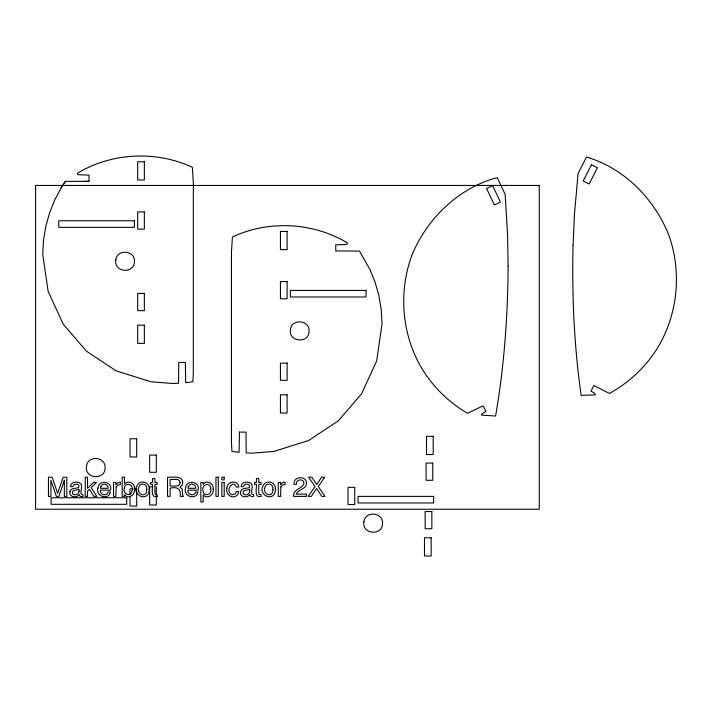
<?xml version="1.0" encoding="UTF-8"?>
<svg xmlns="http://www.w3.org/2000/svg" width="712" height="712" viewBox="0 0 712 712"><rect width="100%" height="100%" fill="white"/><g stroke="black" fill="none" stroke-linecap="round" stroke-linejoin="round"><path stroke-width="1.07" d="M61.25 187.763L54.815 199.823L49.671 212.594L45.88 225.998L43.548 239.953L42.756 254.371L48.113 291.297L63.154 324.058L86.339 351.087L116.1 370.836L150.9 381.774L172.393 383.457L178.57 383.279L178.774 362.461L185.351 362.461L185.698 382.718L191.43 381.97L192.845 381.748L193.317 373.168L193.317 182.45L192.356 167.329C156.257 150.41 112.14 152.599 77.866 172.954L77.163 173.844L78.454 174.725L89.027 175.134L89.027 181.311L65.388 181.373L61.25 187.763L65.388 181.373M83.918 181.373L89.027 181.311M152.982 486.786L149.645 486.786L149.645 504.995L156.32 504.995L156.32 486.786M131.925 488.895L130.02 488.895L130.02 494.262M133.829 488.895L136.695 488.895M136.695 489.963L136.695 506.09L130.02 506.09L130.02 496.415M64.391 480.235L64.338 496.389L66.803 496.389L66.803 477.236L63.128 477.236L57.663 493.425L52.163 477.236L48.452 477.236L48.452 496.389L50.926 496.389L50.864 480.235L56.364 496.389L58.927 496.389L64.391 480.235M573.053 245.159C571.843 295.329 574.086 345.649 581.161 395.356L595.419 394.831L594.449 393.211L590.996 391.102L593.87 385.53L609.401 393.433C627.877 383.35 643.799 368.745 655.458 351.221C677.379 317.614 682.283 274.396 669.324 236.5C655.254 199.76 624.664 168.219 586.492 157.04L578.108 173.461L574.477 214.009L573.053 245.159M508.101 266.128C507.852 316.315 504.132 366.547 495.605 416.022L481.374 415.078L482.389 413.485L485.896 411.492L483.19 405.831L467.49 413.28C449.272 402.698 433.786 387.595 422.634 369.733C401.702 335.503 398.061 292.16 412.123 254.665C427.262 218.344 458.751 187.71 497.234 177.662L505.146 194.314L507.585 234.951L508.101 266.128M239.437 432.113L239.081 452.369L231.934 451.399L231.462 442.82L231.462 252.101L232.423 236.98C268.086 220.275 311.607 222.18 345.694 241.893L347.305 242.899L347.287 243.993L344.759 244.634L335.761 244.786L335.761 250.962L359.435 251.06L369.964 269.474L375.117 282.246L378.9 295.649L381.232 309.604L382.033 324.022L376.666 360.948L361.625 393.709L338.449 420.739L308.679 440.488L273.88 451.426L252.386 453.108L246.218 452.93L246.005 432.113L239.437 432.113M86.481 466.244C84.141 478.687 104.94 480.742 105.091 468.096C106.195 456.668 87.647 454.834 86.481 466.244M115.825 259.907C113.475 272.349 134.283 274.405 134.435 261.758C135.538 250.33 116.99 248.497 115.825 259.907M290.443 329.558C288.093 342 308.901 344.056 309.044 331.409C310.156 319.982 291.608 318.148 290.443 329.558M363.939 521.798C361.589 534.249 382.388 536.296 382.54 523.649C383.643 512.222 365.105 510.397 363.939 521.798M210.743 489.322C212.149 494.502 203.926 497.243 203.232 491.396C200.17 484.329 211.517 481.134 210.743 489.322M124.422 487.987C121.992 493.407 130.572 497.875 131.853 491.494C135.102 485.37 125.401 480.805 124.422 487.987M134.488 489.144C135.583 494.689 128.009 499.922 124.36 494.6L124.36 496.389L122.197 496.389L122.197 477.173L124.475 477.173L124.475 484.124C128.035 479.381 135.591 483.599 134.488 489.144M149.28 489.117C149.182 503.722 129.388 494.858 138.057 484.107A5.758 5.758 0 0 1 141.43 482.158C145.631 481.098 149.751 484.836 149.28 489.117M226.905 488.058C225.393 493.3 230.813 499.014 235.957 496.068A4.788 4.788 0 0 0 238.066 493.852L238.751 491.449L236.464 491.449L235.289 493.888L232.085 494.698A2.875 2.875 0 0 1 230.181 493.354C225.855 488.61 233.865 479.47 236.464 487.124L238.751 487.124C238.653 479.648 226.674 481.036 226.905 488.058M275.419 489.117C275.313 503.722 255.528 494.858 264.197 484.107A5.758 5.758 0 0 1 267.561 482.158C271.762 481.098 275.891 484.836 275.419 489.117M97.971 488.076C95.15 496.308 108.58 500.723 110.404 492.01L108.099 492.01C106.969 496.656 99.422 495.107 100.374 490.159L110.6 490.159C112.843 481.285 98.523 479.158 97.971 488.076M185.52 488.076C182.699 496.308 196.129 500.723 197.954 492.01L195.649 492.01C194.518 496.656 186.971 495.107 187.924 490.159L198.15 490.159C200.392 481.285 186.072 479.158 185.52 488.076M213.146 489.099C214.374 494.609 207.067 499.904 203.196 494.822L203.196 501.951L200.855 501.951L200.855 482.496L203.134 482.496L203.134 484.347C206.533 479.345 214.179 483.573 213.146 489.099M180.074 482.647C180.127 487.604 173.016 485.664 170.124 486.011L170.124 479.47C173.007 479.915 179.949 477.699 180.074 482.647M69.865 491.805C68.77 497.181 76.665 498.471 79.21 494.537L79.619 495.828L81.382 496.691L82.993 496.451L82.993 494.715C78.284 494.778 83.624 486.287 80.581 483.564C77.528 480.938 70.337 481.668 70.506 486.688L72.695 486.688L74.288 484.32L77.27 484.204L78.952 485.317L78.596 487.702C75.695 488.485 70.648 487.898 69.865 491.805M240.514 491.805C239.428 497.181 247.313 498.471 249.868 494.537L250.268 495.828L252.03 496.691L253.65 496.451L253.65 494.715C248.933 494.778 254.273 486.287 251.238 483.564C248.185 480.938 240.985 481.668 241.154 486.688L243.353 486.688L244.946 484.32L247.918 484.204L249.6 485.317L249.253 487.702C246.343 488.485 241.306 487.898 240.514 491.805M306.534 483.252C306.507 489.34 297.972 489.099 296.245 494.173L306.445 494.173L306.445 496.389L293.629 496.389C292.641 488.948 302.466 489.099 303.944 483.35C304.024 478.055 295.382 479.221 296.468 484.347L294.083 484.347C292.774 476.212 306.676 475.26 306.534 483.252M146.832 489.18C147.046 499.753 134.239 493.558 139.659 485.709A3.195 3.195 0 0 1 141.786 484.169C144.839 483.306 147.224 486.287 146.832 489.18M272.963 489.18C273.185 499.753 260.378 493.558 265.798 485.709A3.195 3.195 0 0 1 267.926 484.169C270.978 483.306 273.355 486.287 272.963 489.18M182.708 482.398L181.996 485.219L180.011 486.972L182.139 489.153L182.601 494.787L183.438 496.389L180.252 496.389C181.106 488.904 177.68 486.492 170.124 488.174L170.124 496.389L167.534 496.389L167.534 477.236C172.055 477.672 182.432 474.922 182.708 482.398M79.094 491.173C79.29 494.368 74.217 496.255 72.428 493.585C71.351 489.429 76.843 490.524 79.094 489.286L79.094 491.173M249.752 491.173C249.939 494.368 244.875 496.255 243.077 493.585C242.009 489.429 247.5 490.524 249.752 489.286L249.752 491.173M116.136 486.955L115.896 496.389L113.546 496.389L113.546 482.424L115.78 482.424L115.78 484.836L118.272 482.362L120.346 482.175L120.346 484.658L118.005 484.872L116.136 486.955M280.857 486.955L280.617 496.389L278.276 496.389L278.276 482.424L280.501 482.424L280.501 484.836L282.993 482.362L285.067 482.175L285.067 484.658L282.726 484.872L280.857 486.955M100.757 486.652L100.436 488.29L108.188 488.29C108.651 483.955 102.11 482.567 100.757 486.652M188.306 486.652L187.986 488.29L195.738 488.29C196.201 483.955 189.659 482.567 188.306 486.652M591.476 164.748L583.19 180.964L589.136 184.007L597.421 167.783L591.476 164.748M321.602 477.236L316.751 484.561L311.865 477.236L308.616 477.236L315.042 486.572L308.189 496.389L311.322 496.389L316.626 488.512L321.788 496.389L325.01 496.389L318.264 486.572L324.69 477.236L321.602 477.236M93.512 482.424L87.487 488.361L87.487 477.236L85.235 477.236L85.235 496.389L87.487 496.389L87.487 491.147L89.463 489.349L93.815 496.389L96.814 496.389L91.172 487.658L96.512 482.424L93.512 482.424M492.606 185.645L486.572 188.511L494.377 204.967L500.411 202.101L492.606 185.645M157.138 496.389C150.018 498.453 152.893 487.889 152.537 484.347L150.65 484.347L150.65 482.424L152.537 482.424L152.537 478.526L154.913 478.526L154.913 482.424L157.138 482.424L157.138 484.347L154.913 484.347L154.913 493.452L155.412 494.431L157.138 494.537L157.138 496.389M261.01 496.389C253.89 498.453 256.765 487.889 256.409 484.347L254.522 484.347L254.522 482.424L256.409 482.424L256.409 478.526L258.785 478.526L258.785 482.424L261.01 482.424L261.01 484.347L258.785 484.347L258.785 493.452L259.275 494.431L261.01 494.537L261.01 496.389M144.358 161.766L137.683 161.766L137.683 179.976L144.358 179.976L144.358 161.766M539.26 185.449L35.6 185.449L35.6 509.24L539.26 509.24L539.26 185.449M144.358 211.918L137.683 211.918L137.683 229.122L144.358 229.122L144.358 211.918M134.381 220.773L58.749 220.773L58.749 227.35L134.381 227.35L134.381 220.773M287.105 231.418L280.43 231.418L280.43 249.627L287.105 249.627L287.105 231.418M287.105 281.569L280.43 281.569L280.43 298.773L287.105 298.773L287.105 281.569M366.03 290.425L290.398 290.425L290.398 297.002L366.03 297.002L366.03 290.425M144.358 293.46L137.683 293.46L137.683 310.663L144.358 310.663L144.358 293.46M144.358 325.162L137.683 325.162L137.683 343.371L144.358 343.371L144.358 325.162M287.105 363.111L280.421 363.111L280.421 380.315L287.105 380.315L287.105 363.111M287.096 394.813L280.43 394.813L280.43 413.022L287.096 413.022L287.096 394.813M433.19 436.322L426.515 436.322L426.515 454.532L433.19 454.532L433.19 436.322M136.695 438.734L130.02 438.734L130.02 456.944L136.695 456.944L136.695 438.734M156.32 455.084L149.645 455.084L149.645 472.287L156.32 472.287L156.32 455.084M432.762 463.076L426.088 463.076L426.088 480.28L432.762 480.28L432.762 463.076M218.29 477.236L215.95 477.236L215.95 496.389L218.29 496.389L218.29 477.236M224.2 477.236L221.815 477.236L221.815 479.897L224.2 479.897L224.2 477.236M224.2 482.496L221.815 482.496L221.815 496.389L224.2 496.389L224.2 482.496M354.718 487.346L348.043 487.346L348.043 504.541L354.718 504.541L354.718 487.346M433.653 496.38L358.029 496.38L358.029 502.957L433.653 502.957L433.653 496.38M126.718 497.741L51.086 497.741L51.086 504.318L126.718 504.318L126.718 497.741M431.846 511.554L425.162 511.554L425.162 528.758L431.846 528.758L431.846 511.554M431.152 537.791L424.477 537.791L424.477 556.001L431.152 556.001L431.152 537.791"/></g></svg>
